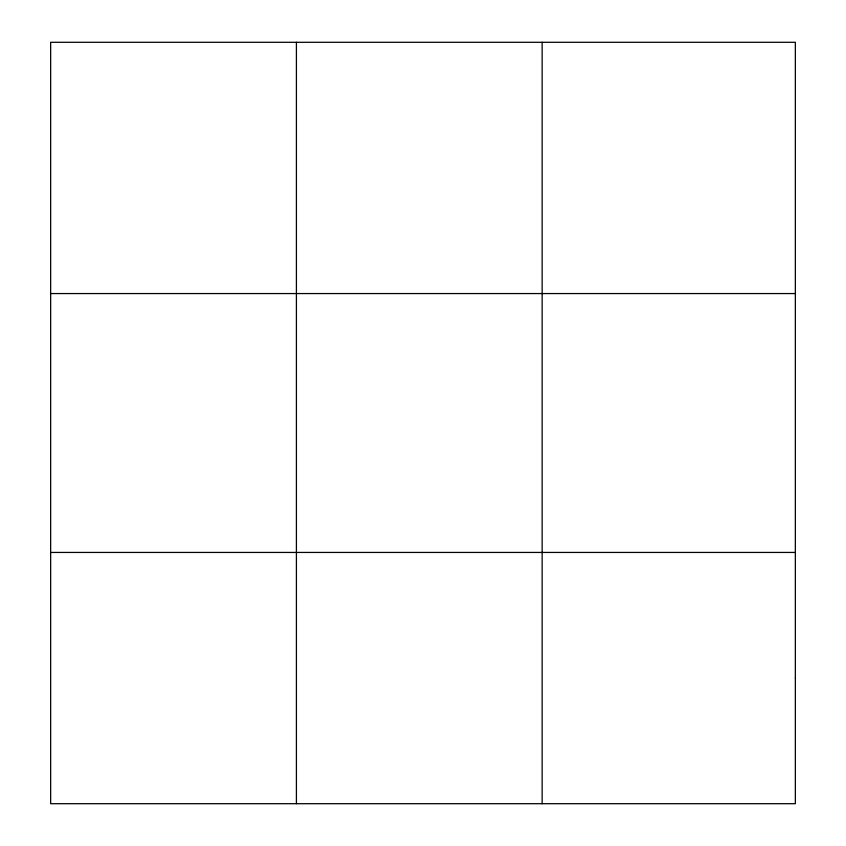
<?xml version="1.0" encoding="UTF-8"?>
<svg xmlns="http://www.w3.org/2000/svg" width="846" height="846" viewBox="0 0 846 846"><rect width="100%" height="100%" fill="white"/><g stroke="black" fill="none" stroke-linecap="round" stroke-linejoin="round"><path stroke-width="1.27" d="M296.407 803.7L296.407 42.3M542.149 803.7L542.149 42.3M50.654 293.562L795.346 293.562M50.654 552.438L795.346 552.438M795.346 678.069L795.346 803.7L50.654 803.7L50.654 42.3L795.346 42.3L795.346 678.069"/></g></svg>
